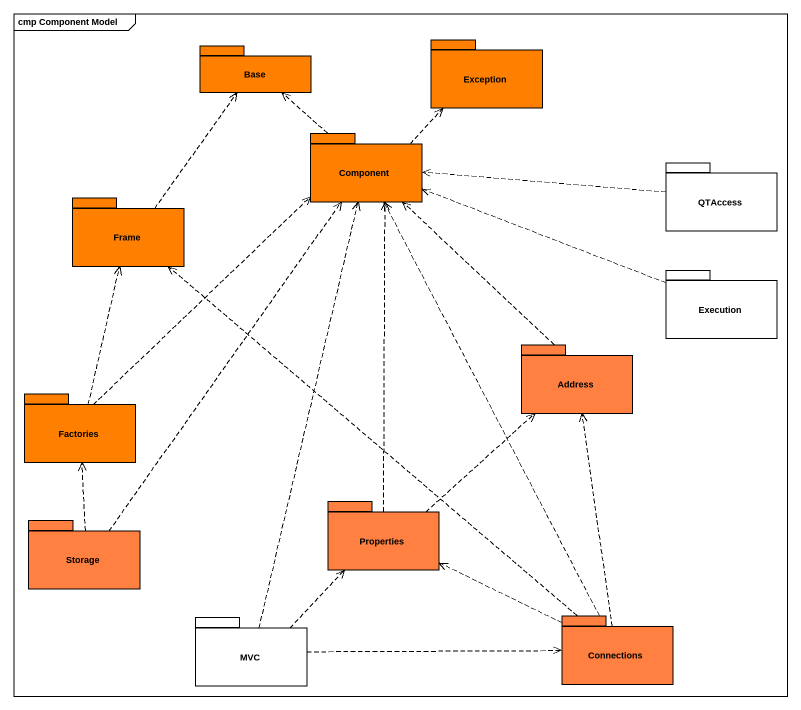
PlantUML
@startuml
mainframe cmp Component Model
package Base #FF8000 {
}
package "Exception" as Exception_ #FF8000 {
}
package "Component" as Component_ #FF8000 {
}
package "Frame" as Frame_ #FF8000 {
}
package QTAccess {
}
package Execution {
}
package Address #FF8040 {
}
package Factories #FF8000 {
}
package Properties #FF8040 {
}
package "Storage" as Storage_ #FF8040 {
}
package MVC {
}
package Connections #FF8040 {
}
Component_ .up.> Base
Component_ .up.> Exception_
Frame_ .up.> Base
QTAccess .left.> Component_
Execution .left.> Component_
Address .up.> Component_
Factories .up.> Component_
Factories .up.> Frame_
Properties .up.> Component_
Properties .up.> Address
Storage_ .up.> Component_
Storage_ .up.> Factories
MVC .up.> Component_
MVC .up.> Properties
MVC .right.> Connections
Connections .up.> Component_
Connections .up.> Frame_
Connections .up.> Address
Connections .left.> Properties
@enduml
